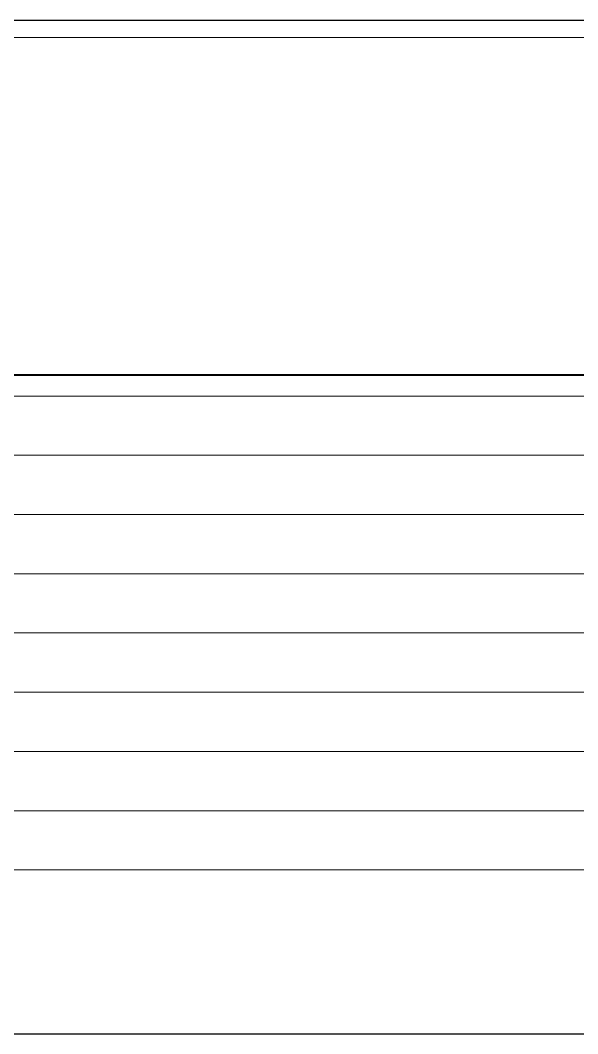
# Model space of a CAD drawing. Extents: x 5031545 to 5313844, y -886381 to -283477.
# Drawn here: x 5083984.7 to 5084177.2, y -848793.3 to -848443.3 of the extents above; entities that cross this region are included whole.
import ezdxf

# ---------------------------------------------------------------- set-up
doc = ezdxf.new("R2010")
doc.units = 0
doc.header["$LTSCALE"] = 1000
doc.header["$MEASUREMENT"] = 0
doc.layers.get('0').update_dxf_attribs({"linetype": 'CONTINUOUS'})
doc.layers.add('平面-空调预留孔', color=252, linetype='CONTINUOUS', lineweight=15)
doc.layers.add('看线', color=185, linetype='CONTINUOUS')

# ---------------------------------------------------------------- blocks, each defined once
blk = doc.blocks.new('gdgdgdrgdfsfs')
at = {"layer": '平面-空调预留孔', "color": 252}
for p, q in [((703030.02, 763961.62), (701455.02, 763961.62)), ((703023.86, 763845.19), (701461.18, 763845.19)), ((703023.86, 763844.89), (701461.18, 763844.89)), ((703023.86, 763837.79), (701461.18, 763837.79)), ((703026.17, 763817.33), (701458.87, 763817.33)), ((703026.17, 763796.87), (701458.87, 763796.87)), ((703026.17, 763776.42), (701458.87, 763776.42)), ((703026.17, 763755.96), (701458.87, 763755.96)), ((703026.17, 763735.5), (701458.87, 763735.5)), ((703026.17, 763715.04), (701458.87, 763715.04)), ((703026.17, 763694.59), (701458.87, 763694.59)), ((703026.17, 763674.13), (701458.87, 763674.13))]:
    blk.add_line(p, q, dxfattribs=at)
blk = doc.blocks.new('A$C547B2CCF')
at = {"layer": '看线', "color": 252, "ltscale": 0.5}
for points in [[(3650.01, 1750), (8150, 1749.99)], [(6150, 1749.99), (6150, 1399.99), (8150, 1399.99), (8150, 1749.99)]]:
    blk.add_lwpolyline(points, dxfattribs=at)
at = {"layer": '平面-空调预留孔', "color": 252, "xscale": -1}
blk.add_blockref('gdgdgdrgdfsfs', (709392.52, -762217.56), dxfattribs=at)

msp = doc.modelspace()

# ---------------------------------------------------------------- block references
at = {"color": 2}
msp.add_blockref('A$C547B2CCF', (5076312.57, -850193.34), dxfattribs=at)

doc.saveas('drawing.dxf')
